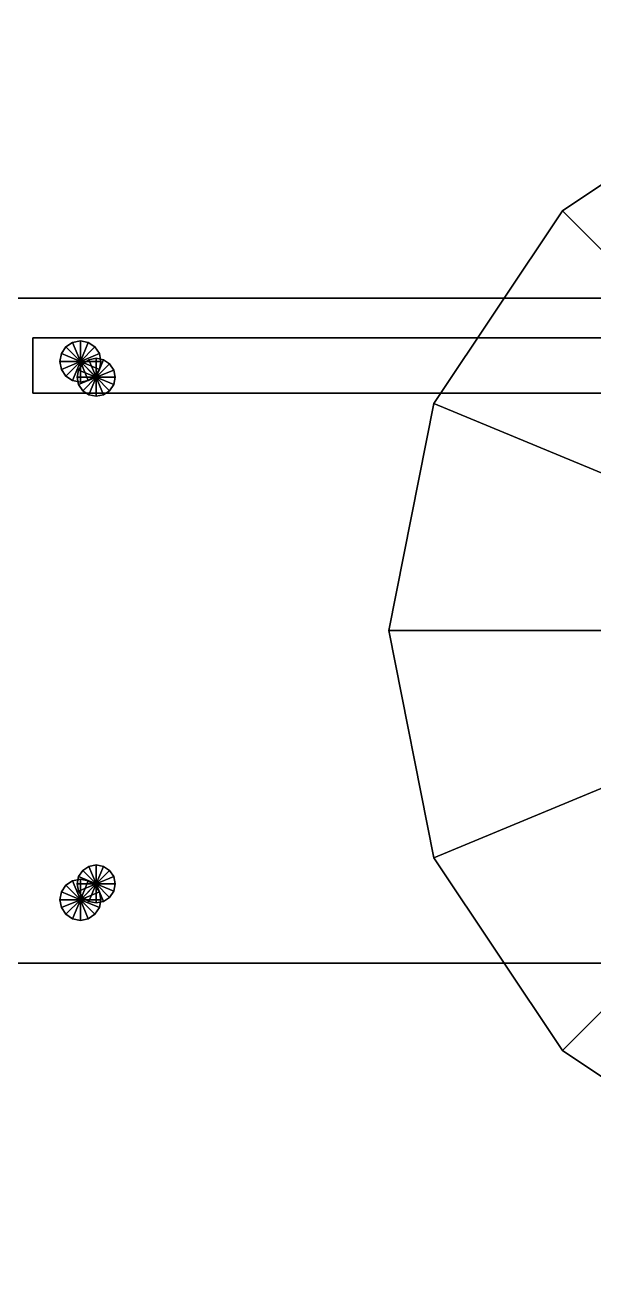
# Model space of a CAD drawing. Header units: millimetres. Extents: x -8000 to 18500, y -500 to 32500.
# Drawn here: x 1195 to 1555, y 942 to 1732 of the extents above; entities that cross this region are included whole.
import ezdxf

# ---------------------------------------------------------------- set-up
doc = ezdxf.new("R2010")
doc.units = ezdxf.units.MM
for name, color, linetype in [('3D-FINISH', 7, 'Continuous'), ('3D-FURNITURE', 7, 'Continuous'), ('3D-ROOF', 7, 'Continuous'), ('3D-SLABS', 7, 'Continuous')]:
    doc.layers.add(name, color=color, linetype=linetype)

msp = doc.modelspace()

# ---------------------------------------------------------------- linework, layer by layer
at = {"layer": '3D-FINISH', "color": 7}
for points in [[(200, 200, 590), (200, 9800, 590), (9800, 9800, 590), (9800, 200, 590)], [(200, 200, 600), (9800, 200, 600), (9800, 9800, 600), (200, 9800, 600)], [(200, 200, 3990), (200, 9800, 3990), (9800, 9800, 3990), (9800, 200, 3990)], [(200, 200, 4000), (9800, 200, 4000), (9800, 9800, 4000), (200, 9800, 4000)]]:
    msp.add_3dface(points, dxfattribs=at)
at = {"layer": '3D-FURNITURE', "color": 7}
for points in [[(1656.49, 1696.45, 1298), (1534.83, 1615.17, 1298), (1534.83, 1615.17, 1330), (1656.49, 1696.45, 1330)], [(1800, 1350, 1330), (1656.49, 1696.45, 1330), (1534.83, 1615.17, 1330), (1800, 1350, 1330)], [(1800, 1350, 1298), (1534.83, 1615.17, 1298), (1656.49, 1696.45, 1298), (1800, 1350, 1298)], [(1534.83, 1615.17, 1298), (1453.55, 1493.51, 1298), (1453.55, 1493.51, 1330), (1534.83, 1615.17, 1330)], [(1800, 1350, 1330), (1534.83, 1615.17, 1330), (1453.55, 1493.51, 1330), (1800, 1350, 1330)], [(1800, 1350, 1298), (1453.55, 1493.51, 1298), (1534.83, 1615.17, 1298), (1800, 1350, 1298)], [(1190, 1140, 1010), (1190, 1560, 1010), (1610, 1560, 1010), (1610, 1140, 1010)], [(1190, 1560, 1010), (1190, 1560, 1050), (1610, 1560, 1050), (1610, 1560, 1010)], [(1190, 1140, 1050), (1610, 1140, 1050), (1610, 1560, 1050), (1190, 1560, 1050)], [(1200, 1500, 1300), (1200, 1535, 1300), (1600, 1535, 1300), (1600, 1500, 1300)], [(1200, 1535, 1300), (1200, 1535, 1390), (1600, 1535, 1390), (1600, 1535, 1300)], [(1200, 1500, 1300), (1200, 1500, 1390), (1200, 1535, 1390), (1200, 1535, 1300)], [(1200, 1500, 1390), (1600, 1500, 1390), (1600, 1535, 1390), (1200, 1535, 1390)], [(1220.81, 1529.19, 600), (1217.99, 1524.97, 600), (1217.99, 1524.97, 1030), (1220.81, 1529.19, 1030)], [(1230, 1520, 1030), (1220.81, 1529.19, 1030), (1217.99, 1524.97, 1030), (1230, 1520, 1030)], [(1230, 1520, 600), (1217.99, 1524.97, 600), (1220.81, 1529.19, 600), (1230, 1520, 600)], [(1225.03, 1532.01, 600), (1220.81, 1529.19, 600), (1220.81, 1529.19, 1030), (1225.03, 1532.01, 1030)], [(1230, 1520, 1030), (1225.03, 1532.01, 1030), (1220.81, 1529.19, 1030), (1230, 1520, 1030)], [(1230, 1520, 600), (1220.81, 1529.19, 600), (1225.03, 1532.01, 600), (1230, 1520, 600)], [(1230, 1533, 600), (1225.03, 1532.01, 600), (1225.03, 1532.01, 1030), (1230, 1533, 1030)], [(1230, 1520, 1030), (1230, 1533, 1030), (1225.03, 1532.01, 1030), (1230, 1520, 1030)], [(1230, 1520, 600), (1225.03, 1532.01, 600), (1230, 1533, 600), (1230, 1520, 600)], [(1234.97, 1532.01, 600), (1230, 1533, 600), (1230, 1533, 1030), (1234.97, 1532.01, 1030)], [(1230, 1520, 1030), (1234.97, 1532.01, 1030), (1230, 1533, 1030), (1230, 1520, 1030)], [(1230, 1520, 600), (1230, 1533, 600), (1234.97, 1532.01, 600), (1230, 1520, 600)], [(1230, 1520, 1030), (1239.19, 1529.19, 1030), (1234.97, 1532.01, 1030), (1230, 1520, 1030)], [(1230, 1520, 600), (1234.97, 1532.01, 600), (1239.19, 1529.19, 600), (1230, 1520, 600)], [(1230, 1520, 1030), (1242.01, 1524.97, 1030), (1239.19, 1529.19, 1030), (1230, 1520, 1030)], [(1230, 1520, 600), (1239.19, 1529.19, 600), (1242.01, 1524.97, 600), (1230, 1520, 600)], [(1239.19, 1529.19, 600), (1234.97, 1532.01, 600), (1234.97, 1532.01, 1030), (1239.19, 1529.19, 1030)], [(1242.01, 1524.97, 600), (1239.19, 1529.19, 600), (1239.19, 1529.19, 1030), (1242.01, 1524.97, 1030)], [(1217.99, 1524.97, 600), (1217, 1520, 600), (1217, 1520, 1030), (1217.99, 1524.97, 1030)], [(1230, 1520, 1030), (1217.99, 1524.97, 1030), (1217, 1520, 1030), (1230, 1520, 1030)], [(1230, 1520, 600), (1217, 1520, 600), (1217.99, 1524.97, 600), (1230, 1520, 600)], [(1217, 1520, 600), (1217.99, 1515.03, 600), (1217.99, 1515.03, 1030), (1217, 1520, 1030)], [(1230, 1520, 1030), (1217, 1520, 1030), (1217.99, 1515.03, 1030), (1230, 1520, 1030)], [(1230, 1520, 600), (1217.99, 1515.03, 600), (1217, 1520, 600), (1230, 1520, 600)], [(1230, 1520, 1030), (1217.99, 1515.03, 1030), (1220.81, 1510.81, 1030), (1230, 1520, 1030)], [(1230, 1520, 600), (1220.81, 1510.81, 600), (1217.99, 1515.03, 600), (1230, 1520, 600)], [(1230, 1520, 1030), (1220.81, 1510.81, 1030), (1225.03, 1507.99, 1030), (1230, 1520, 1030)], [(1230, 1520, 600), (1225.03, 1507.99, 600), (1220.81, 1510.81, 600), (1230, 1520, 600)], [(1230, 1520, 1030), (1225.03, 1507.99, 1030), (1230, 1507, 1030), (1230, 1520, 1030)], [(1230, 1520, 600), (1230, 1507, 600), (1225.03, 1507.99, 600), (1230, 1520, 600)], [(1231.51, 1518.49, 1030), (1228.91, 1514.59, 1030), (1228.91, 1514.59, 1380), (1231.51, 1518.49, 1380)], [(1240, 1510, 1380), (1231.51, 1518.49, 1380), (1228.91, 1514.59, 1380), (1240, 1510, 1380)], [(1240, 1510, 1030), (1228.91, 1514.59, 1030), (1231.51, 1518.49, 1030), (1240, 1510, 1030)], [(1230, 1520, 1030), (1243, 1520, 1030), (1242.01, 1524.97, 1030), (1230, 1520, 1030)], [(1230, 1520, 600), (1242.01, 1524.97, 600), (1243, 1520, 600), (1230, 1520, 600)], [(1230, 1520, 1030), (1230, 1507, 1030), (1234.97, 1507.99, 1030), (1230, 1520, 1030)], [(1230, 1520, 600), (1234.97, 1507.99, 600), (1230, 1507, 600), (1230, 1520, 600)], [(1230, 1520, 1030), (1234.97, 1507.99, 1030), (1239.19, 1510.81, 1030), (1230, 1520, 1030)], [(1230, 1520, 600), (1239.19, 1510.81, 600), (1234.97, 1507.99, 600), (1230, 1520, 600)], [(1230, 1520, 1030), (1239.19, 1510.81, 1030), (1242.01, 1515.03, 1030), (1230, 1520, 1030)], [(1230, 1520, 600), (1242.01, 1515.03, 600), (1239.19, 1510.81, 600), (1230, 1520, 600)], [(1230, 1520, 1030), (1242.01, 1515.03, 1030), (1243, 1520, 1030), (1230, 1520, 1030)], [(1230, 1520, 600), (1243, 1520, 600), (1242.01, 1515.03, 600), (1230, 1520, 600)], [(1235.41, 1521.09, 1030), (1231.51, 1518.49, 1030), (1231.51, 1518.49, 1380), (1235.41, 1521.09, 1380)], [(1240, 1510, 1380), (1235.41, 1521.09, 1380), (1231.51, 1518.49, 1380), (1240, 1510, 1380)], [(1240, 1510, 1030), (1231.51, 1518.49, 1030), (1235.41, 1521.09, 1030), (1240, 1510, 1030)], [(1240, 1522, 1030), (1235.41, 1521.09, 1030), (1235.41, 1521.09, 1380), (1240, 1522, 1380)], [(1240, 1510, 1380), (1240, 1522, 1380), (1235.41, 1521.09, 1380), (1240, 1510, 1380)], [(1240, 1510, 1030), (1235.41, 1521.09, 1030), (1240, 1522, 1030), (1240, 1510, 1030)], [(1244.59, 1521.09, 1030), (1240, 1522, 1030), (1240, 1522, 1380), (1244.59, 1521.09, 1380)], [(1240, 1510, 1380), (1244.59, 1521.09, 1380), (1240, 1522, 1380), (1240, 1510, 1380)], [(1240, 1510, 1030), (1240, 1522, 1030), (1244.59, 1521.09, 1030), (1240, 1510, 1030)], [(1240, 1510, 1380), (1248.49, 1518.49, 1380), (1244.59, 1521.09, 1380), (1240, 1510, 1380)], [(1240, 1510, 1030), (1244.59, 1521.09, 1030), (1248.49, 1518.49, 1030), (1240, 1510, 1030)], [(1240, 1510, 1380), (1251.09, 1514.59, 1380), (1248.49, 1518.49, 1380), (1240, 1510, 1380)], [(1240, 1510, 1030), (1248.49, 1518.49, 1030), (1251.09, 1514.59, 1030), (1240, 1510, 1030)], [(1243, 1520, 600), (1242.01, 1524.97, 600), (1242.01, 1524.97, 1030), (1243, 1520, 1030)], [(1242.01, 1515.03, 600), (1243, 1520, 600), (1243, 1520, 1030), (1242.01, 1515.03, 1030)], [(1248.49, 1518.49, 1030), (1244.59, 1521.09, 1030), (1244.59, 1521.09, 1380), (1248.49, 1518.49, 1380)], [(1251.09, 1514.59, 1030), (1248.49, 1518.49, 1030), (1248.49, 1518.49, 1380), (1251.09, 1514.59, 1380)], [(1217.99, 1515.03, 600), (1220.81, 1510.81, 600), (1220.81, 1510.81, 1030), (1217.99, 1515.03, 1030)], [(1220.81, 1510.81, 600), (1225.03, 1507.99, 600), (1225.03, 1507.99, 1030), (1220.81, 1510.81, 1030)], [(1228.91, 1514.59, 1030), (1228, 1510, 1030), (1228, 1510, 1380), (1228.91, 1514.59, 1380)], [(1240, 1510, 1380), (1228.91, 1514.59, 1380), (1228, 1510, 1380), (1240, 1510, 1380)], [(1240, 1510, 1030), (1228, 1510, 1030), (1228.91, 1514.59, 1030), (1240, 1510, 1030)], [(1234.97, 1507.99, 600), (1239.19, 1510.81, 600), (1239.19, 1510.81, 1030), (1234.97, 1507.99, 1030)], [(1239.19, 1510.81, 600), (1242.01, 1515.03, 600), (1242.01, 1515.03, 1030), (1239.19, 1510.81, 1030)], [(1240, 1510, 1380), (1252, 1510, 1380), (1251.09, 1514.59, 1380), (1240, 1510, 1380)], [(1240, 1510, 1030), (1251.09, 1514.59, 1030), (1252, 1510, 1030), (1240, 1510, 1030)], [(1252, 1510, 1030), (1251.09, 1514.59, 1030), (1251.09, 1514.59, 1380), (1252, 1510, 1380)], [(1225.03, 1507.99, 600), (1230, 1507, 600), (1230, 1507, 1030), (1225.03, 1507.99, 1030)], [(1228, 1510, 1030), (1228.91, 1505.41, 1030), (1228.91, 1505.41, 1380), (1228, 1510, 1380)], [(1240, 1510, 1380), (1228, 1510, 1380), (1228.91, 1505.41, 1380), (1240, 1510, 1380)], [(1240, 1510, 1030), (1228.91, 1505.41, 1030), (1228, 1510, 1030), (1240, 1510, 1030)], [(1240, 1510, 1380), (1228.91, 1505.41, 1380), (1231.51, 1501.51, 1380), (1240, 1510, 1380)], [(1240, 1510, 1030), (1231.51, 1501.51, 1030), (1228.91, 1505.41, 1030), (1240, 1510, 1030)], [(1228.91, 1505.41, 1030), (1231.51, 1501.51, 1030), (1231.51, 1501.51, 1380), (1228.91, 1505.41, 1380)], [(1230, 1507, 600), (1234.97, 1507.99, 600), (1234.97, 1507.99, 1030), (1230, 1507, 1030)], [(1240, 1510, 1380), (1231.51, 1501.51, 1380), (1235.41, 1498.91, 1380), (1240, 1510, 1380)], [(1240, 1510, 1030), (1235.41, 1498.91, 1030), (1231.51, 1501.51, 1030), (1240, 1510, 1030)], [(1240, 1510, 1380), (1235.41, 1498.91, 1380), (1240, 1498, 1380), (1240, 1510, 1380)], [(1240, 1510, 1030), (1240, 1498, 1030), (1235.41, 1498.91, 1030), (1240, 1510, 1030)], [(1240, 1510, 1380), (1240, 1498, 1380), (1244.59, 1498.91, 1380), (1240, 1510, 1380)], [(1240, 1510, 1030), (1244.59, 1498.91, 1030), (1240, 1498, 1030), (1240, 1510, 1030)], [(1240, 1510, 1380), (1244.59, 1498.91, 1380), (1248.49, 1501.51, 1380), (1240, 1510, 1380)], [(1240, 1510, 1030), (1248.49, 1501.51, 1030), (1244.59, 1498.91, 1030), (1240, 1510, 1030)], [(1240, 1510, 1380), (1248.49, 1501.51, 1380), (1251.09, 1505.41, 1380), (1240, 1510, 1380)], [(1240, 1510, 1030), (1251.09, 1505.41, 1030), (1248.49, 1501.51, 1030), (1240, 1510, 1030)], [(1240, 1510, 1380), (1251.09, 1505.41, 1380), (1252, 1510, 1380), (1240, 1510, 1380)], [(1240, 1510, 1030), (1252, 1510, 1030), (1251.09, 1505.41, 1030), (1240, 1510, 1030)], [(1248.49, 1501.51, 1030), (1251.09, 1505.41, 1030), (1251.09, 1505.41, 1380), (1248.49, 1501.51, 1380)], [(1251.09, 1505.41, 1030), (1252, 1510, 1030), (1252, 1510, 1380), (1251.09, 1505.41, 1380)], [(1200, 1500, 1300), (1600, 1500, 1300), (1600, 1500, 1390), (1200, 1500, 1390)], [(1231.51, 1501.51, 1030), (1235.41, 1498.91, 1030), (1235.41, 1498.91, 1380), (1231.51, 1501.51, 1380)], [(1235.41, 1498.91, 1030), (1240, 1498, 1030), (1240, 1498, 1380), (1235.41, 1498.91, 1380)], [(1240, 1498, 1030), (1244.59, 1498.91, 1030), (1244.59, 1498.91, 1380), (1240, 1498, 1380)], [(1244.59, 1498.91, 1030), (1248.49, 1501.51, 1030), (1248.49, 1501.51, 1380), (1244.59, 1498.91, 1380)], [(1453.55, 1493.51, 1298), (1425, 1350, 1298), (1425, 1350, 1330), (1453.55, 1493.51, 1330)], [(1800, 1350, 1330), (1453.55, 1493.51, 1330), (1425, 1350, 1330), (1800, 1350, 1330)], [(1800, 1350, 1298), (1425, 1350, 1298), (1453.55, 1493.51, 1298), (1800, 1350, 1298)], [(1425, 1350, 1298), (1453.55, 1206.49, 1298), (1453.55, 1206.49, 1330), (1425, 1350, 1330)], [(1800, 1350, 1330), (1425, 1350, 1330), (1453.55, 1206.49, 1330), (1800, 1350, 1330)], [(1800, 1350, 1298), (1453.55, 1206.49, 1298), (1425, 1350, 1298), (1800, 1350, 1298)], [(1800, 1350, 1330), (1453.55, 1206.49, 1330), (1534.83, 1084.83, 1330), (1800, 1350, 1330)], [(1800, 1350, 1298), (1534.83, 1084.83, 1298), (1453.55, 1206.49, 1298), (1800, 1350, 1298)], [(1800, 1350, 1330), (1534.83, 1084.83, 1330), (1656.49, 1003.55, 1330), (1800, 1350, 1330)], [(1800, 1350, 1298), (1656.49, 1003.55, 1298), (1534.83, 1084.83, 1298), (1800, 1350, 1298)], [(1240, 1202, 1030), (1235.41, 1201.09, 1030), (1235.41, 1201.09, 1380), (1240, 1202, 1380)], [(1240, 1190, 1380), (1240, 1202, 1380), (1235.41, 1201.09, 1380), (1240, 1190, 1380)], [(1240, 1190, 1030), (1235.41, 1201.09, 1030), (1240, 1202, 1030), (1240, 1190, 1030)], [(1244.59, 1201.09, 1030), (1240, 1202, 1030), (1240, 1202, 1380), (1244.59, 1201.09, 1380)], [(1240, 1190, 1380), (1244.59, 1201.09, 1380), (1240, 1202, 1380), (1240, 1190, 1380)], [(1240, 1190, 1030), (1240, 1202, 1030), (1244.59, 1201.09, 1030), (1240, 1190, 1030)], [(1453.55, 1206.49, 1298), (1534.83, 1084.83, 1298), (1534.83, 1084.83, 1330), (1453.55, 1206.49, 1330)], [(1228.91, 1194.59, 1030), (1228, 1190, 1030), (1228, 1190, 1380), (1228.91, 1194.59, 1380)], [(1240, 1190, 1380), (1228.91, 1194.59, 1380), (1228, 1190, 1380), (1240, 1190, 1380)], [(1240, 1190, 1030), (1228, 1190, 1030), (1228.91, 1194.59, 1030), (1240, 1190, 1030)], [(1231.51, 1198.49, 1030), (1228.91, 1194.59, 1030), (1228.91, 1194.59, 1380), (1231.51, 1198.49, 1380)], [(1240, 1190, 1380), (1231.51, 1198.49, 1380), (1228.91, 1194.59, 1380), (1240, 1190, 1380)], [(1240, 1190, 1030), (1228.91, 1194.59, 1030), (1231.51, 1198.49, 1030), (1240, 1190, 1030)], [(1235.41, 1201.09, 1030), (1231.51, 1198.49, 1030), (1231.51, 1198.49, 1380), (1235.41, 1201.09, 1380)], [(1240, 1190, 1380), (1235.41, 1201.09, 1380), (1231.51, 1198.49, 1380), (1240, 1190, 1380)], [(1240, 1190, 1030), (1231.51, 1198.49, 1030), (1235.41, 1201.09, 1030), (1240, 1190, 1030)], [(1240, 1190, 1380), (1248.49, 1198.49, 1380), (1244.59, 1201.09, 1380), (1240, 1190, 1380)], [(1240, 1190, 1030), (1244.59, 1201.09, 1030), (1248.49, 1198.49, 1030), (1240, 1190, 1030)], [(1240, 1190, 1380), (1251.09, 1194.59, 1380), (1248.49, 1198.49, 1380), (1240, 1190, 1380)], [(1240, 1190, 1030), (1248.49, 1198.49, 1030), (1251.09, 1194.59, 1030), (1240, 1190, 1030)], [(1240, 1190, 1380), (1252, 1190, 1380), (1251.09, 1194.59, 1380), (1240, 1190, 1380)], [(1240, 1190, 1030), (1251.09, 1194.59, 1030), (1252, 1190, 1030), (1240, 1190, 1030)], [(1248.49, 1198.49, 1030), (1244.59, 1201.09, 1030), (1244.59, 1201.09, 1380), (1248.49, 1198.49, 1380)], [(1251.09, 1194.59, 1030), (1248.49, 1198.49, 1030), (1248.49, 1198.49, 1380), (1251.09, 1194.59, 1380)], [(1252, 1190, 1030), (1251.09, 1194.59, 1030), (1251.09, 1194.59, 1380), (1252, 1190, 1380)], [(1220.81, 1189.19, 600), (1217.99, 1184.97, 600), (1217.99, 1184.97, 1030), (1220.81, 1189.19, 1030)], [(1230, 1180, 1030), (1220.81, 1189.19, 1030), (1217.99, 1184.97, 1030), (1230, 1180, 1030)], [(1230, 1180, 600), (1217.99, 1184.97, 600), (1220.81, 1189.19, 600), (1230, 1180, 600)], [(1225.03, 1192.01, 600), (1220.81, 1189.19, 600), (1220.81, 1189.19, 1030), (1225.03, 1192.01, 1030)], [(1230, 1180, 1030), (1225.03, 1192.01, 1030), (1220.81, 1189.19, 1030), (1230, 1180, 1030)], [(1230, 1180, 600), (1220.81, 1189.19, 600), (1225.03, 1192.01, 600), (1230, 1180, 600)], [(1230, 1193, 600), (1225.03, 1192.01, 600), (1225.03, 1192.01, 1030), (1230, 1193, 1030)], [(1230, 1180, 1030), (1230, 1193, 1030), (1225.03, 1192.01, 1030), (1230, 1180, 1030)], [(1230, 1180, 600), (1225.03, 1192.01, 600), (1230, 1193, 600), (1230, 1180, 600)], [(1228, 1190, 1030), (1228.91, 1185.41, 1030), (1228.91, 1185.41, 1380), (1228, 1190, 1380)], [(1240, 1190, 1380), (1228, 1190, 1380), (1228.91, 1185.41, 1380), (1240, 1190, 1380)], [(1240, 1190, 1030), (1228.91, 1185.41, 1030), (1228, 1190, 1030), (1240, 1190, 1030)], [(1240, 1190, 1380), (1228.91, 1185.41, 1380), (1231.51, 1181.51, 1380), (1240, 1190, 1380)], [(1240, 1190, 1030), (1231.51, 1181.51, 1030), (1228.91, 1185.41, 1030), (1240, 1190, 1030)], [(1234.97, 1192.01, 600), (1230, 1193, 600), (1230, 1193, 1030), (1234.97, 1192.01, 1030)], [(1230, 1180, 1030), (1234.97, 1192.01, 1030), (1230, 1193, 1030), (1230, 1180, 1030)], [(1230, 1180, 600), (1230, 1193, 600), (1234.97, 1192.01, 600), (1230, 1180, 600)], [(1230, 1180, 1030), (1239.19, 1189.19, 1030), (1234.97, 1192.01, 1030), (1230, 1180, 1030)], [(1230, 1180, 600), (1234.97, 1192.01, 600), (1239.19, 1189.19, 600), (1230, 1180, 600)], [(1230, 1180, 1030), (1242.01, 1184.97, 1030), (1239.19, 1189.19, 1030), (1230, 1180, 1030)], [(1230, 1180, 600), (1239.19, 1189.19, 600), (1242.01, 1184.97, 600), (1230, 1180, 600)], [(1240, 1190, 1380), (1231.51, 1181.51, 1380), (1235.41, 1178.91, 1380), (1240, 1190, 1380)], [(1240, 1190, 1030), (1235.41, 1178.91, 1030), (1231.51, 1181.51, 1030), (1240, 1190, 1030)], [(1239.19, 1189.19, 600), (1234.97, 1192.01, 600), (1234.97, 1192.01, 1030), (1239.19, 1189.19, 1030)], [(1240, 1190, 1380), (1235.41, 1178.91, 1380), (1240, 1178, 1380), (1240, 1190, 1380)], [(1240, 1190, 1030), (1240, 1178, 1030), (1235.41, 1178.91, 1030), (1240, 1190, 1030)], [(1242.01, 1184.97, 600), (1239.19, 1189.19, 600), (1239.19, 1189.19, 1030), (1242.01, 1184.97, 1030)], [(1240, 1190, 1380), (1240, 1178, 1380), (1244.59, 1178.91, 1380), (1240, 1190, 1380)], [(1240, 1190, 1030), (1244.59, 1178.91, 1030), (1240, 1178, 1030), (1240, 1190, 1030)], [(1240, 1190, 1380), (1244.59, 1178.91, 1380), (1248.49, 1181.51, 1380), (1240, 1190, 1380)], [(1240, 1190, 1030), (1248.49, 1181.51, 1030), (1244.59, 1178.91, 1030), (1240, 1190, 1030)], [(1240, 1190, 1380), (1248.49, 1181.51, 1380), (1251.09, 1185.41, 1380), (1240, 1190, 1380)], [(1240, 1190, 1030), (1251.09, 1185.41, 1030), (1248.49, 1181.51, 1030), (1240, 1190, 1030)], [(1240, 1190, 1380), (1251.09, 1185.41, 1380), (1252, 1190, 1380), (1240, 1190, 1380)], [(1240, 1190, 1030), (1252, 1190, 1030), (1251.09, 1185.41, 1030), (1240, 1190, 1030)], [(1251.09, 1185.41, 1030), (1252, 1190, 1030), (1252, 1190, 1380), (1251.09, 1185.41, 1380)], [(1217.99, 1184.97, 600), (1217, 1180, 600), (1217, 1180, 1030), (1217.99, 1184.97, 1030)], [(1230, 1180, 1030), (1217.99, 1184.97, 1030), (1217, 1180, 1030), (1230, 1180, 1030)], [(1230, 1180, 600), (1217, 1180, 600), (1217.99, 1184.97, 600), (1230, 1180, 600)], [(1217, 1180, 600), (1217.99, 1175.03, 600), (1217.99, 1175.03, 1030), (1217, 1180, 1030)], [(1230, 1180, 1030), (1217, 1180, 1030), (1217.99, 1175.03, 1030), (1230, 1180, 1030)], [(1230, 1180, 600), (1217.99, 1175.03, 600), (1217, 1180, 600), (1230, 1180, 600)], [(1230, 1180, 1030), (1217.99, 1175.03, 1030), (1220.81, 1170.81, 1030), (1230, 1180, 1030)], [(1230, 1180, 600), (1220.81, 1170.81, 600), (1217.99, 1175.03, 600), (1230, 1180, 600)], [(1230, 1180, 1030), (1220.81, 1170.81, 1030), (1225.03, 1167.99, 1030), (1230, 1180, 1030)], [(1230, 1180, 600), (1225.03, 1167.99, 600), (1220.81, 1170.81, 600), (1230, 1180, 600)], [(1230, 1180, 1030), (1225.03, 1167.99, 1030), (1230, 1167, 1030), (1230, 1180, 1030)], [(1230, 1180, 600), (1230, 1167, 600), (1225.03, 1167.99, 600), (1230, 1180, 600)], [(1228.91, 1185.41, 1030), (1231.51, 1181.51, 1030), (1231.51, 1181.51, 1380), (1228.91, 1185.41, 1380)], [(1230, 1180, 1030), (1243, 1180, 1030), (1242.01, 1184.97, 1030), (1230, 1180, 1030)], [(1230, 1180, 600), (1242.01, 1184.97, 600), (1243, 1180, 600), (1230, 1180, 600)], [(1230, 1180, 1030), (1230, 1167, 1030), (1234.97, 1167.99, 1030), (1230, 1180, 1030)], [(1230, 1180, 600), (1234.97, 1167.99, 600), (1230, 1167, 600), (1230, 1180, 600)], [(1230, 1180, 1030), (1234.97, 1167.99, 1030), (1239.19, 1170.81, 1030), (1230, 1180, 1030)], [(1230, 1180, 600), (1239.19, 1170.81, 600), (1234.97, 1167.99, 600), (1230, 1180, 600)], [(1230, 1180, 1030), (1239.19, 1170.81, 1030), (1242.01, 1175.03, 1030), (1230, 1180, 1030)], [(1230, 1180, 600), (1242.01, 1175.03, 600), (1239.19, 1170.81, 600), (1230, 1180, 600)], [(1230, 1180, 1030), (1242.01, 1175.03, 1030), (1243, 1180, 1030), (1230, 1180, 1030)], [(1230, 1180, 600), (1243, 1180, 600), (1242.01, 1175.03, 600), (1230, 1180, 600)], [(1231.51, 1181.51, 1030), (1235.41, 1178.91, 1030), (1235.41, 1178.91, 1380), (1231.51, 1181.51, 1380)], [(1235.41, 1178.91, 1030), (1240, 1178, 1030), (1240, 1178, 1380), (1235.41, 1178.91, 1380)], [(1240, 1178, 1030), (1244.59, 1178.91, 1030), (1244.59, 1178.91, 1380), (1240, 1178, 1380)], [(1243, 1180, 600), (1242.01, 1184.97, 600), (1242.01, 1184.97, 1030), (1243, 1180, 1030)], [(1242.01, 1175.03, 600), (1243, 1180, 600), (1243, 1180, 1030), (1242.01, 1175.03, 1030)], [(1244.59, 1178.91, 1030), (1248.49, 1181.51, 1030), (1248.49, 1181.51, 1380), (1244.59, 1178.91, 1380)], [(1248.49, 1181.51, 1030), (1251.09, 1185.41, 1030), (1251.09, 1185.41, 1380), (1248.49, 1181.51, 1380)], [(1217.99, 1175.03, 600), (1220.81, 1170.81, 600), (1220.81, 1170.81, 1030), (1217.99, 1175.03, 1030)], [(1220.81, 1170.81, 600), (1225.03, 1167.99, 600), (1225.03, 1167.99, 1030), (1220.81, 1170.81, 1030)], [(1234.97, 1167.99, 600), (1239.19, 1170.81, 600), (1239.19, 1170.81, 1030), (1234.97, 1167.99, 1030)], [(1239.19, 1170.81, 600), (1242.01, 1175.03, 600), (1242.01, 1175.03, 1030), (1239.19, 1170.81, 1030)], [(1225.03, 1167.99, 600), (1230, 1167, 600), (1230, 1167, 1030), (1225.03, 1167.99, 1030)], [(1230, 1167, 600), (1234.97, 1167.99, 600), (1234.97, 1167.99, 1030), (1230, 1167, 1030)], [(1190, 1140, 1010), (1610, 1140, 1010), (1610, 1140, 1050), (1190, 1140, 1050)], [(1534.83, 1084.83, 1298), (1656.49, 1003.55, 1298), (1656.49, 1003.55, 1330), (1534.83, 1084.83, 1330)]]:
    msp.add_3dface(points, dxfattribs=at)
at = {"layer": '3D-ROOF', "color": 7}
for points in [[(0, 0, 7000), (0, 10000, 7000), (10000, 10000, 7000), (10000, 0, 7000)], [(0, 0, 7200), (10000, 0, 7200), (10000, 10000, 7200), (0, 10000, 7200)]]:
    msp.add_3dface(points, dxfattribs=at)
at = {"layer": '3D-SLABS', "color": 7}
for points in [[(0, 0), (0, 10000), (10000, 10000), (10000, 0)], [(0, 0, 600), (10000, 0, 600), (10000, 10000, 600), (0, 10000, 600)], [(0, 0, 3800), (0, 4000, 3800), (10000, 4000, 3800), (10000, 0, 3800)], [(0, 0, 4000), (10000, 0, 4000), (10000, 4000, 4000), (0, 4000, 4000)]]:
    msp.add_3dface(points, dxfattribs=at)

doc.saveas('drawing.dxf')
